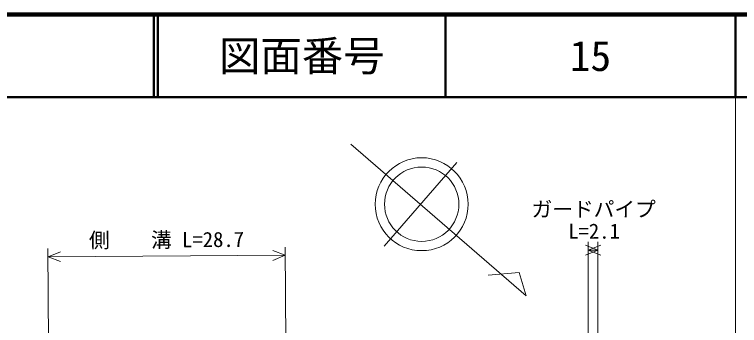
# Model space of a CAD drawing. Units: millimetres, scale not verified. Extents: x 40000 to 680000, y 20000 to 380000.
# Drawn here: x 491916 to 579500, y 342387 to 380000 of the extents above; entities that cross this region are included whole.
import ezdxf
from ezdxf.enums import TextEntityAlignment as Align

# ---------------------------------------------------------------- set-up
doc = ezdxf.new("R2010")
doc.units = ezdxf.units.MM
doc.header["$LTSCALE"] = 1000
for name, color, linetype, lineweight in [('M-BMK-SRVR', 3, 'Continuous', 13), ('M-STR-HTXT', 7, 'Continuous', 13), ('M-TTL', 2, 'Continuous', 140), ('M-TTL-BAND', 7, 'Continuous', 13), ('M-TTL-LINE', 7, 'Continuous', 50)]:
    doc.layers.add(name, color=color, linetype=linetype, lineweight=lineweight)
doc.layers.add('M-TTL-TXT', color=7, linetype='Continuous')
doc.styles.add('ＭＳ ゴシック', font='')
doc.styles.get('ＭＳ ゴシック').set_extended_font_data('MS Gothic')

msp = doc.modelspace()

# ---------------------------------------------------------------- linework, layer by layer
at = {"layer": 'M-BMK-SRVR'}
for p, q in [((532539, 364314), (553711, 345991)), ((545346, 362088), (536557, 351996)), ((552893, 348785), (549149, 348476)), ((553711, 345991), (552893, 348785))]:
    msp.add_line(p, q, dxfattribs=at)
for radius in [5618, 4495]:
    msp.add_circle((541107, 357058), radius, dxfattribs=at)
at = {"layer": 'M-STR-HTXT'}
for p, q in [((562388, 351495), (560888, 352095)), ((561238, 300744), (561238, 352495)), ((561238, 351495), (562738, 352095)), ((562388, 300744), (562388, 352495)), ((496238, 303814), (495957, 351708)), ((495963, 350708), (497460, 351317)), ((524614, 350876), (523111, 351468)), ((524870, 307148), (524608, 351876)), ((562388, 351495), (560888, 350895)), ((561238, 351495), (562388, 351495)), ((561238, 351495), (562738, 350895)), ((495963, 350708), (524614, 350876)), ((495963, 350708), (497467, 350117)), ((524614, 350876), (523118, 350268))]:
    msp.add_line(p, q, dxfattribs=at)
at = {"layer": 'M-TTL'}
msp.add_line((680000, 380000), (40000, 380000), dxfattribs=at)
at = {"layer": 'M-TTL-BAND'}
msp.add_line((579000, 20000), (579000, 370000), dxfattribs=at)
at = {"layer": 'M-TTL-LINE'}
for p, q in [((508747, 380000), (508747, 370000)), ((509247, 380000), (509247, 370000)), ((543997, 380000), (543997, 370000)), ((579000, 380000), (579000, 370000)), ((40000, 370000), (680000, 370000))]:
    msp.add_line(p, q, dxfattribs=at)

# ---------------------------------------------------------------- texts
at = {"layer": 'M-STR-HTXT', "style": 'ＭＳ ゴシック'}
for s, p in [('ガードパイプ', (561883, 354985)), ('L=2.1', (561927, 352332))]:
    msp.add_text(s, height=1833, dxfattribs=at).set_placement(p, align=Align.BOTTOM_CENTER)
msp.add_text('側\u3000\u3000溝 L=28.7', height=1833, rotation=0.336, dxfattribs=at).set_placement((510286, 351292), align=Align.BOTTOM_CENTER)
at = {"layer": 'M-TTL-TXT', "style": 'ＭＳ ゴシック'}
for s, p in [('図面番号', (526622, 375000)), ('15', (561497, 375000))]:
    msp.add_text(s, height=3666, dxfattribs=at).set_placement(p, align=Align.MIDDLE_CENTER)

doc.saveas('drawing.dxf')
